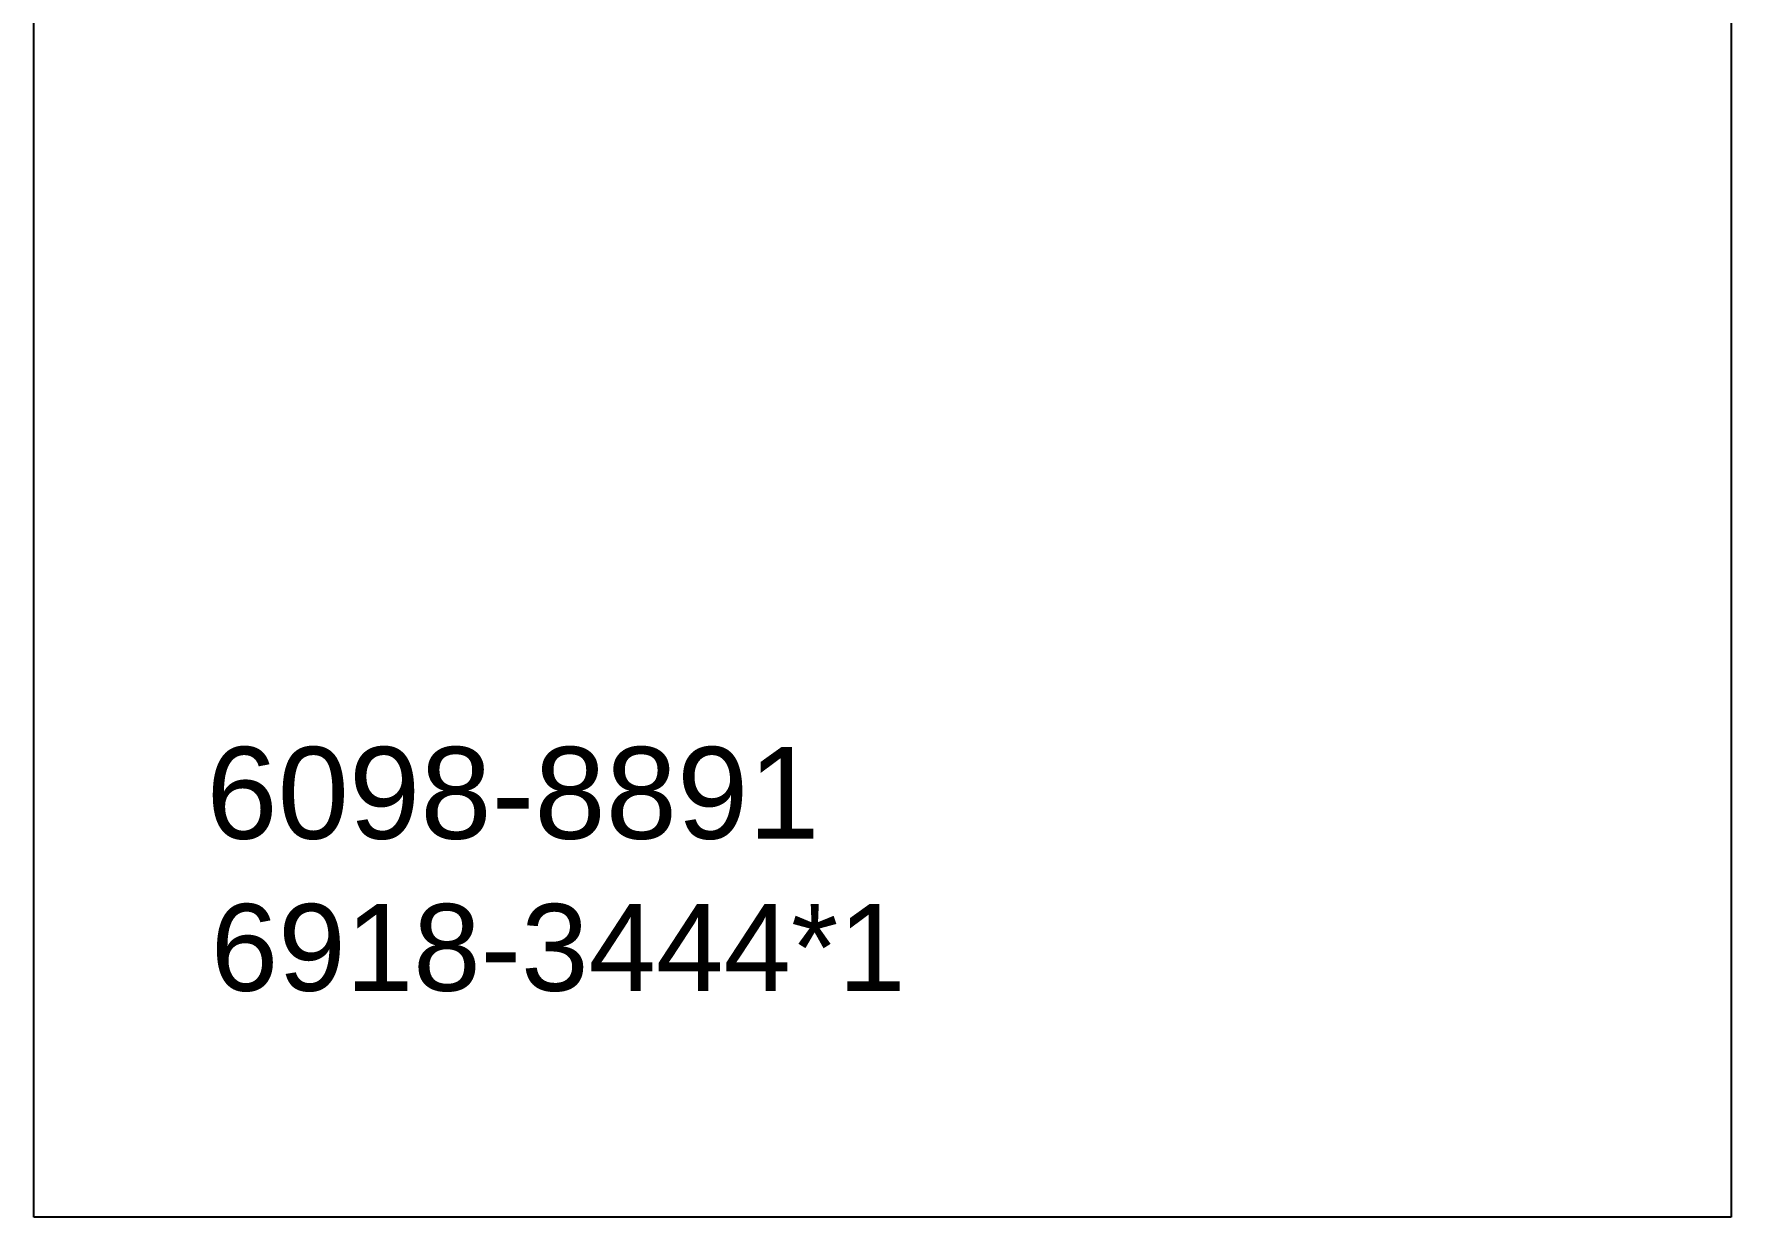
# Model space of a CAD drawing. Header units: inches. Extents: x 47316 to 59086, y 3141 to 11743.
# Drawn here: x 50715.2 to 50768.6, y 5673.7 to 5710.9 of the extents above; entities that cross this region are included whole.
import ezdxf

# ---------------------------------------------------------------- set-up
doc = ezdxf.new("R2010")
doc.units = ezdxf.units.IN
doc.header["$MEASUREMENT"] = 0
doc.styles.add('Arial_Style', font='arial.ttf')

msp = doc.modelspace()

# ---------------------------------------------------------------- linework, layer by layer
at = {"color": 1}
for p, q in [((50715.213, 5673.706), (50715.213, 5748.169)), ((50768.632, 5748.169), (50768.632, 5673.706)), ((50768.632, 5673.706), (50715.213, 5673.706))]:
    msp.add_line(p, q, dxfattribs=at)

# ---------------------------------------------------------------- texts
at = {"color": 0, "linetype": 'Continuous', "lineweight": 15, "style": 'Arial_Style'}
for s, height, p in [('6098-8891', 2.8906, (50720.637, 5685.609)), ('6918-3444*1', 2.73438, (50720.777, 5680.824))]:
    msp.add_text(s, height=height, dxfattribs=at).set_placement(p)

doc.saveas('drawing.dxf')
